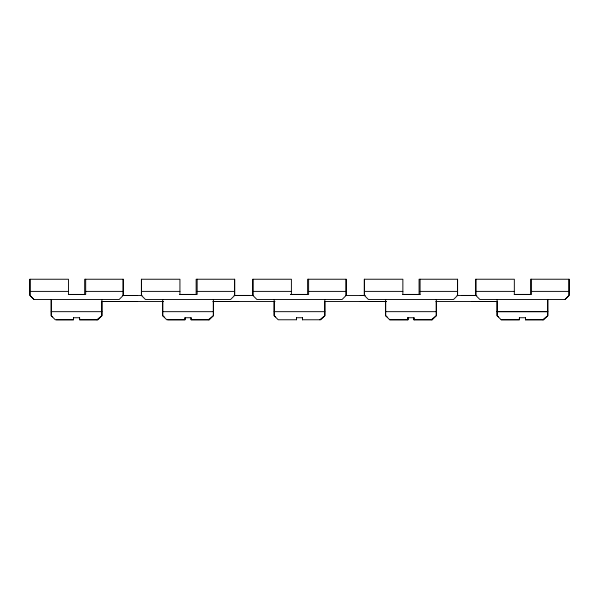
<?xml version="1.0" encoding="UTF-8"?>
<svg xmlns="http://www.w3.org/2000/svg" width="599" height="599" viewBox="0 0 599 599"><rect width="100%" height="100%" fill="white"/><g stroke="black" fill="none" stroke-linecap="round" stroke-linejoin="round"><path stroke-width="0.9" d="M101.897 299.507L101.897 315.718L97.847 319.769L79.607 319.769L79.607 317.74L73.527 317.747L73.527 319.769L55.288 319.776L51.237 315.718L51.229 299.5L51.229 315.718L52.682 316.878M79.607 317.74L79.607 319.769L97.847 319.761M85.687 279.239L85.687 294.446L68.458 294.438L68.466 279.239L29.95 279.239M34.008 299.507L29.957 295.449L29.957 279.239L29.95 295.449L34.001 299.507L119.126 299.507L123.184 295.449L123.184 279.239L84.669 279.239L84.669 294.438L68.353 294.438M141.424 295.449L141.424 279.231L141.416 295.449L145.475 299.507L230.593 299.507L234.651 295.449L234.651 279.239L196.143 279.231L196.143 294.438L179.82 294.431L197.153 294.438L197.153 279.239M162.703 299.5L162.703 315.718L166.754 319.769L184.994 319.769L184.994 317.74L191.074 317.74L191.074 319.769L209.313 319.769L213.371 315.71L213.371 299.507M179.932 294.438L179.932 279.239L141.416 279.239M184.994 317.74L184.994 319.769L167.765 319.769M191.074 317.74L191.074 319.769L209.313 319.761M252.89 295.449L252.89 279.231L252.883 295.449L256.941 299.507L342.059 299.507L346.117 295.449L346.117 279.239L307.601 279.231L307.609 294.438L290.38 294.431L308.62 294.438L308.62 279.239M274.17 299.5L274.17 315.718L278.221 319.769L296.46 319.769L296.46 317.74L302.54 317.74L302.54 319.769L320.779 319.769L324.838 315.71L324.838 299.507M291.399 294.438L291.399 279.239L252.883 279.239M296.46 319.769L296.46 317.74M302.54 319.769L302.54 317.74M457.576 295.442L457.576 279.231L457.584 295.449L453.525 299.507L368.407 299.5L364.357 295.442L364.357 279.231L402.865 279.231L402.865 294.438L420.086 294.431L420.086 279.239M385.636 299.5L385.636 315.718L389.687 319.769L407.926 319.769L407.926 317.732L407.926 319.769M414.006 317.732L414.006 319.769L414.006 317.74L407.926 317.74M436.304 299.507L436.304 315.718L432.246 319.769L414.006 319.761L432.246 319.769M514.219 294.431L530.542 294.423L530.542 279.224L569.05 279.239L569.05 295.449L564.992 299.5L479.874 299.493L475.823 295.442L475.823 279.231L514.331 279.231L514.331 294.438L531.553 294.438L531.553 279.231M497.103 299.5L497.103 315.71L501.153 319.769L519.393 319.761L519.393 317.74L525.473 317.732L525.473 319.769M519.393 317.732L519.393 319.761L501.153 319.761M542.701 319.769L547.771 315.71L547.763 299.493L547.771 315.71L543.712 319.761L525.473 319.761L525.473 317.732M564.992 299.493L569.05 295.434L569.043 279.224M96.828 319.776L101.897 315.718L101.897 301.304M208.302 319.776L213.371 315.718L213.364 301.304M319.769 319.776L324.838 315.718L324.83 301.304M431.235 319.769L436.304 315.71L436.297 301.297M457.584 279.239L419.068 279.231L419.075 294.431M29.95 291.399L68.458 291.399M85.687 291.399L123.184 291.399M141.424 291.391L179.932 291.399M197.153 291.399L234.651 291.399M252.89 291.391L291.399 291.399M308.62 291.399L346.117 291.399M364.357 291.391L402.865 291.399M420.086 291.399L457.584 291.399M475.823 291.391L514.331 291.391M531.553 291.391L569.05 291.391M402.753 294.431L420.086 294.438M123.551 295.449L137.373 295.449M248.84 295.442L234.097 295.442L253.512 295.434M360.306 295.434L364.042 295.442M475.509 295.434L461.634 295.442M122.638 295.457L142.045 295.442M345.563 295.449L365.323 295.457M457.03 295.442L476.789 295.449M163.557 301.537L101.441 301.537L137.373 301.544M275.023 301.529L212.907 301.537L238.709 301.537M324.373 301.529L386.49 301.529M435.84 301.529L497.245 301.529M360.306 301.544L386.497 301.537M471.772 301.537L497.028 301.537M51.229 311.667L101.897 311.667M162.703 311.667L213.371 311.667M274.17 311.667L324.838 311.667M385.636 311.66L436.304 311.66M56.299 319.769L73.527 319.769L73.527 317.74M389.687 319.761L407.926 319.769M525.473 319.761L543.712 319.754M498.548 316.871L497.103 315.703L497.103 301.297M387.081 316.871L385.636 315.71L385.636 301.304M275.615 316.871L274.17 315.71L274.17 301.304M164.148 316.871L162.703 315.71L162.703 301.304M475.816 279.231L475.816 295.442M364.349 279.231L364.349 295.449M346.11 279.231L346.11 295.442M302.54 317.74L302.54 319.769M234.643 279.231L234.643 295.442M123.177 279.231L123.177 295.449M547.771 311.66L497.103 311.66L547.771 311.66"/></g></svg>
